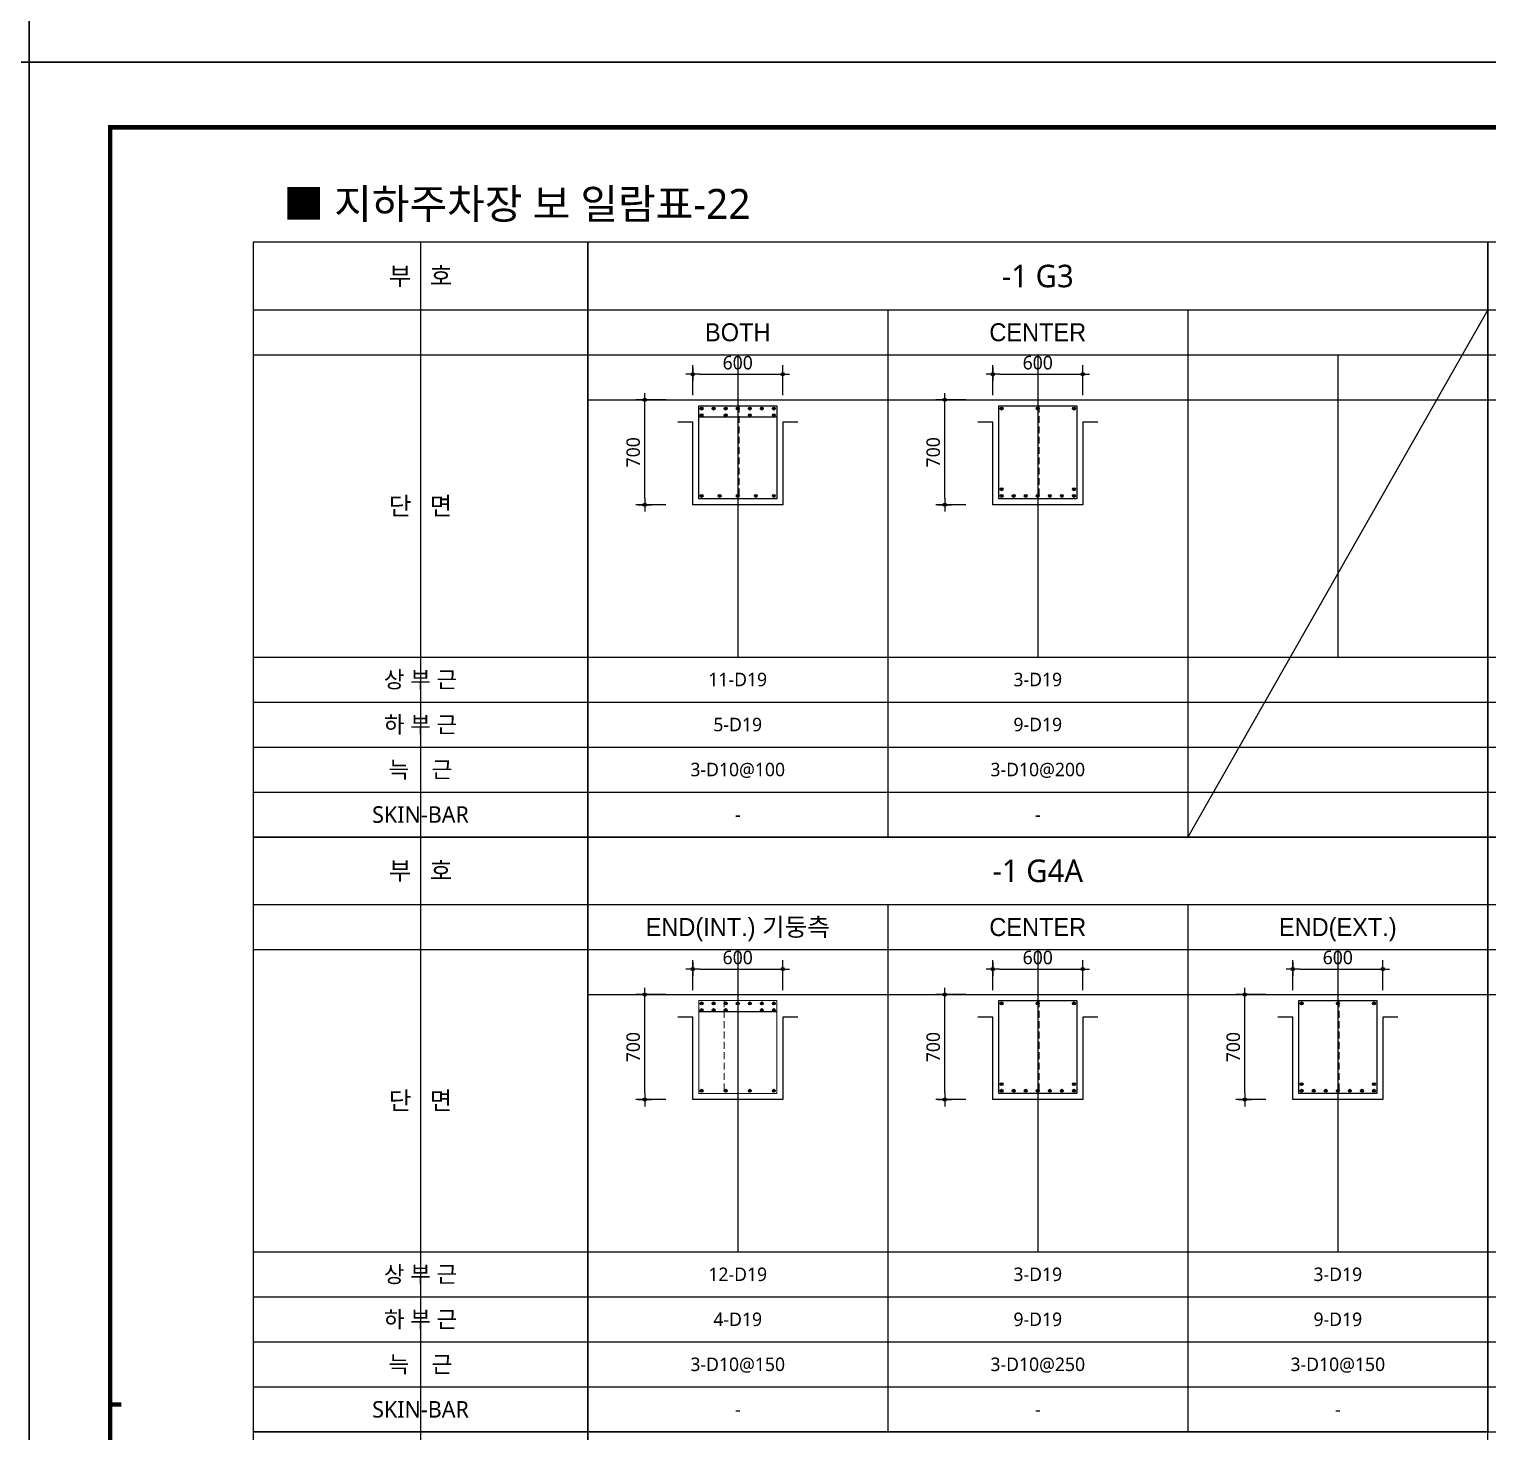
# Model space of a CAD drawing. Header units: millimetres. Extents: x 0 to 252030, y -124740 to 196020.
# Drawn here: x 75630 to 85353, y 97790 to 107140 of the extents above; entities that cross this region are included whole.
import ezdxf
from ezdxf.enums import TextEntityAlignment as Align

# ---------------------------------------------------------------- set-up
doc = ezdxf.new("R2010")
doc.units = ezdxf.units.MM
doc.header["$LTSCALE"] = 30
doc.linetypes.add('HID', pattern=[2.3, 1.5, -0.8])
doc.layers.get('DEFPOINTS').update_dxf_attribs({"color": 142})
for name, color, linetype in [('0-SEC1', 3, 'Continuous'), ('CON', 2, 'Continuous'), ('DIM', 7, 'Continuous'), ('ETC', 7, 'Continuous'), ('S-철근', 3, 'Continuous'), ('SHEET', 7, 'Continuous'), ('TEXT', 6, 'Continuous'), ('TXT', 3, 'Continuous'), ('XR-FORM_(도룡동)$0$Sheet', 7, 'Continuous')]:
    doc.layers.add(name, color=color, linetype=linetype)
doc.layers.add('Stirrup', color=1, linetype='Continuous', lineweight=0)
doc.layers.add('TieBar', color=7, linetype='HID', lineweight=0)
doc.styles.get("Standard").update_dxf_attribs({"font": 'malgun.ttf'})
doc.styles.add('돋움', font='Dotum.ttf')
doc.styles.add('맑은 고딕', font='malgun.ttf')
doc.dimstyles.new('30NDIM', dxfattribs={"dimscale": 50, "dimtxt": 3, "dimasz": 1.5, "dimexe": 2, "dimexo": 6, "dimgap": 1, "dimtad": 1, "dimdec": 0, "dimrnd": 0.25, "dimzin": 0, "dimdsep": 46, "dimtxsty": 'Standard', "dimblk": 'Z_DOT', "dimcen": 5, "dimclrd": 256, "dimclre": 256, "dimclrt": 3, "dimadec": 0, "dimazin": 0, "dimtm": 1e-09, "dimtfac": 1, "dimtdec": 0, "dimtix": 1, "dimtmove": 2, "dimatfit": 1, "dimldrblk": 'Z_DOT', "dimfxl": 1, "dimtolj": 1, "dimtzin": 0, "dimarcsym": 0})

# ---------------------------------------------------------------- blocks, each defined once
blk = doc.blocks.new('XR-FORM_(도룡동)$0$S')
at = {"layer": 'XR-FORM_(도룡동)$0$Sheet', "const_width": 100}
blk.add_lwpolyline([(1850, 57950), (82250, 57950), (82250, 1200), (1850, 1200)], close=True, dxfattribs=at)
at = {"layer": 'XR-FORM_(도룡동)$0$Sheet', "linetype": 'Continuous', "const_width": 100}
blk.add_lwpolyline([(2100, 29575), (1850, 29575)], dxfattribs=at)
blk = doc.blocks.new('XR-FORM_(도룡동)', base_point=(101.33, -56114.51))
at = {"layer": 'DEFPOINTS'}
blk.add_lwpolyline([(0, 0), (420, 0), (420, 297), (0, 297)], close=True, dxfattribs=at)
at = {"xscale": 0.005, "yscale": 0.005, "zscale": 0.005}
blk.add_blockref('XR-FORM_(도룡동)$0$S', (-0.25, 0), dxfattribs=at)
blk = doc.blocks.new('*U160')
at = {"layer": 'DEFPOINTS'}
for p, q in [((-1114.5, 5286), (-1114.5, 1321.5)), ((-2229, 4536), (0, 4536))]:
    blk.add_line(p, q, dxfattribs=at)
at = {"layer": 'SHEET'}
blk.add_line((-2229, 4836), (0, 4836), dxfattribs=at)
at = {"layer": 'SHEET', "color": 6}
for p, q in [((-2229, 2521.5), (0, 2521.5)), ((-2229, 2221.5), (0, 2221.5)), ((-2229, 1921.5), (0, 1921.5)), ((-2229, 1621.5), (0, 1621.5))]:
    blk.add_line(p, q, dxfattribs=at)
at = {"layer": 'SHEET'}
blk.add_lwpolyline([(0, 5286), (-2229, 5286), (-2229, 1321.5), (0, 1321.5)], close=True, dxfattribs=at)
at = {"layer": 'TXT', "style": '맑은 고딕'}
for s, height, p in [('부   호', 120, (-1114.5, 5061)), ('단   면', 120, (-1114.5, 3528.7)), ('상 부 근', 110, (-1114.5, 2371.5)), ('하 부 근', 110, (-1114.5, 2071.5)), ('늑    근', 110, (-1114.5, 1771.5)), ('SKIN-BAR', 110, (-1114.5, 1471.5))]:
    blk.add_text(s, height=height, dxfattribs=at).set_placement(p, align=Align.MIDDLE_CENTER)
blk = doc.blocks.new('4등분')
at = {"layer": 'DEFPOINTS'}
for p, q in [((1000, 3214.5), (1000, 1200)), ((3000, 3214.5), (3000, 1200)), ((5000, 3214.5), (5000, 1200)), ((0, 2914.5), (6000, 2914.5))]:
    blk.add_line(p, q, dxfattribs=at)
at = {"layer": 'SHEET'}
blk.add_line((0, 3514.5), (6000, 3514.5), dxfattribs=at)
at = {"layer": 'SHEET', "color": 6}
for p, q in [((2000, 3514.5), (2000, 0)), ((4000, 3514.5), (4000, 0)), ((0, 3214.5), (6000, 3214.5)), ((0, 1200), (6000, 1200)), ((0, 900), (6000, 900)), ((0, 600), (6000, 600)), ((0, 300), (6000, 300))]:
    blk.add_line(p, q, dxfattribs=at)
at = {"layer": 'SHEET'}
blk.add_lwpolyline([(6000, 3964.5), (0, 3964.5), (0, 0), (6000, 0)], close=True, dxfattribs=at)
blk = doc.blocks.new('Z_DOT')
at = {"layer": 'DIM', "color": 0}
for p, q in [((-1, 0), (1, 0)), ((0, -1), (0, 1))]:
    blk.add_line(p, q, dxfattribs=at)
for radius in [0.25, 0.125]:
    blk.add_circle((0, 0), radius, dxfattribs=at)
blk = doc.blocks.new('*D848')
at = {"layer": 'DEFPOINTS', "color": 0, "transparency": 16777216}
for p in [(80653, 104839.7), (80053, 104519.5), (80653, 104519.5)]:
    blk.add_point(p, dxfattribs=at)
at = {"layer": 'DIM', "lineweight": -2, "transparency": 16777216}
for p, q in [((80053, 104699.5), (80053, 104899.7)), ((80098, 104839.7), (80608, 104839.7)), ((80653, 104699.5), (80653, 104899.7))]:
    blk.add_line(p, q, dxfattribs=at)
at = {"layer": 'DIM', "lineweight": -2, "transparency": 16777216, "xscale": 45, "yscale": 45, "zscale": 45, "rotation": 180}
blk.add_blockref('Z_DOT', (80053, 104839.7), dxfattribs=at)
at = {"layer": 'DIM', "lineweight": -2, "transparency": 16777216, "xscale": 45, "yscale": 45, "zscale": 45}
blk.add_blockref('Z_DOT', (80653, 104839.7), dxfattribs=at)
at = {"layer": 'DIM', "color": 3, "transparency": 16777216, "insert": (80353, 104916.1), "char_height": 90, "attachment_point": 5}
blk.add_mtext('\\A1;600', dxfattribs=at)
blk = doc.blocks.new('*D849')
at = {"layer": 'DEFPOINTS', "color": 0, "transparency": 16777216}
for p in [(79732.8, 104669.5), (80053, 104669.5), (80053, 103969.5)]:
    blk.add_point(p, dxfattribs=at)
at = {"layer": 'DIM', "lineweight": -2, "transparency": 16777216}
for p, q in [((79873, 104669.5), (79672.8, 104669.5)), ((79732.8, 104014.5), (79732.8, 104624.5)), ((79873, 103969.5), (79672.8, 103969.5))]:
    blk.add_line(p, q, dxfattribs=at)
at = {"layer": 'DIM', "lineweight": -2, "transparency": 16777216, "xscale": 45, "yscale": 45, "zscale": 45}
for p, rotation in [((79732.8, 104669.5), 90), ((79732.8, 103969.5), 270)]:
    blk.add_blockref('Z_DOT', p, dxfattribs=dict(at, rotation=rotation))
at = {"layer": 'DIM', "color": 3, "transparency": 16777216, "insert": (79656.4, 104319.5), "char_height": 90, "attachment_point": 5, "rotation": 90}
blk.add_mtext('\\A1;700', dxfattribs=at)
blk = doc.blocks.new('*D793')
at = {"layer": 'DEFPOINTS', "color": 0, "transparency": 16777216}
for p in [(82653, 104839.7), (82053, 104519.5), (82653, 104519.5)]:
    blk.add_point(p, dxfattribs=at)
at = {"layer": 'DIM', "lineweight": -2, "transparency": 16777216}
for p, q in [((82053, 104699.5), (82053, 104899.7)), ((82098, 104839.7), (82608, 104839.7)), ((82653, 104699.5), (82653, 104899.7))]:
    blk.add_line(p, q, dxfattribs=at)
at = {"layer": 'DIM', "lineweight": -2, "transparency": 16777216, "xscale": 45, "yscale": 45, "zscale": 45, "rotation": 180}
blk.add_blockref('Z_DOT', (82053, 104839.7), dxfattribs=at)
at = {"layer": 'DIM', "lineweight": -2, "transparency": 16777216, "xscale": 45, "yscale": 45, "zscale": 45}
blk.add_blockref('Z_DOT', (82653, 104839.7), dxfattribs=at)
at = {"layer": 'DIM', "color": 3, "transparency": 16777216, "insert": (82353, 104916.1), "char_height": 90, "attachment_point": 5}
blk.add_mtext('\\A1;600', dxfattribs=at)
blk = doc.blocks.new('*D794')
at = {"layer": 'DEFPOINTS', "color": 0, "transparency": 16777216}
for p in [(81732.8, 104669.5), (82053, 104669.5), (82053, 103969.5)]:
    blk.add_point(p, dxfattribs=at)
at = {"layer": 'DIM', "lineweight": -2, "transparency": 16777216}
for p, q in [((81873, 104669.5), (81672.8, 104669.5)), ((81732.8, 104014.5), (81732.8, 104624.5)), ((81873, 103969.5), (81672.8, 103969.5))]:
    blk.add_line(p, q, dxfattribs=at)
at = {"layer": 'DIM', "lineweight": -2, "transparency": 16777216, "xscale": 45, "yscale": 45, "zscale": 45}
for p, rotation in [((81732.8, 104669.5), 90), ((81732.8, 103969.5), 270)]:
    blk.add_blockref('Z_DOT', p, dxfattribs=dict(at, rotation=rotation))
at = {"layer": 'DIM', "color": 3, "transparency": 16777216, "insert": (81656.4, 104319.5), "char_height": 90, "attachment_point": 5, "rotation": 90}
blk.add_mtext('\\A1;700', dxfattribs=at)
blk = doc.blocks.new('*D801')
at = {"layer": 'DEFPOINTS', "color": 0, "transparency": 16777216}
for p in [(80653, 100875.2), (80053, 100555), (80653, 100555)]:
    blk.add_point(p, dxfattribs=at)
at = {"layer": 'DIM', "lineweight": -2, "transparency": 16777216}
for p, q in [((80053, 100735), (80053, 100935.2)), ((80653, 100735), (80653, 100935.2)), ((80098, 100875.2), (80608, 100875.2))]:
    blk.add_line(p, q, dxfattribs=at)
at = {"layer": 'DIM', "lineweight": -2, "transparency": 16777216, "xscale": 45, "yscale": 45, "zscale": 45, "rotation": 180}
blk.add_blockref('Z_DOT', (80053, 100875.2), dxfattribs=at)
at = {"layer": 'DIM', "lineweight": -2, "transparency": 16777216, "xscale": 45, "yscale": 45, "zscale": 45}
blk.add_blockref('Z_DOT', (80653, 100875.2), dxfattribs=at)
at = {"layer": 'DIM', "color": 3, "transparency": 16777216, "insert": (80353, 100951.6), "char_height": 90, "attachment_point": 5}
blk.add_mtext('\\A1;600', dxfattribs=at)
blk = doc.blocks.new('*D802')
at = {"layer": 'DEFPOINTS', "color": 0, "transparency": 16777216}
for p in [(79732.8, 100705), (80053, 100705), (80053, 100005)]:
    blk.add_point(p, dxfattribs=at)
at = {"layer": 'DIM', "lineweight": -2, "transparency": 16777216}
for p, q in [((79873, 100705), (79672.8, 100705)), ((79732.8, 100050), (79732.8, 100660)), ((79873, 100005), (79672.8, 100005))]:
    blk.add_line(p, q, dxfattribs=at)
at = {"layer": 'DIM', "lineweight": -2, "transparency": 16777216, "xscale": 45, "yscale": 45, "zscale": 45}
for p, rotation in [((79732.8, 100705), 90), ((79732.8, 100005), 270)]:
    blk.add_blockref('Z_DOT', p, dxfattribs=dict(at, rotation=rotation))
at = {"layer": 'DIM', "color": 3, "transparency": 16777216, "insert": (79656.4, 100355), "char_height": 90, "attachment_point": 5, "rotation": 90}
blk.add_mtext('\\A1;700', dxfattribs=at)
blk = doc.blocks.new('*D803')
at = {"layer": 'DEFPOINTS', "color": 0, "transparency": 16777216}
for p in [(82653, 100875.2), (82053, 100555), (82653, 100555)]:
    blk.add_point(p, dxfattribs=at)
at = {"layer": 'DIM', "lineweight": -2, "transparency": 16777216}
for p, q in [((82053, 100735), (82053, 100935.2)), ((82653, 100735), (82653, 100935.2)), ((82098, 100875.2), (82608, 100875.2))]:
    blk.add_line(p, q, dxfattribs=at)
at = {"layer": 'DIM', "lineweight": -2, "transparency": 16777216, "xscale": 45, "yscale": 45, "zscale": 45, "rotation": 180}
blk.add_blockref('Z_DOT', (82053, 100875.2), dxfattribs=at)
at = {"layer": 'DIM', "lineweight": -2, "transparency": 16777216, "xscale": 45, "yscale": 45, "zscale": 45}
blk.add_blockref('Z_DOT', (82653, 100875.2), dxfattribs=at)
at = {"layer": 'DIM', "color": 3, "transparency": 16777216, "insert": (82353, 100951.6), "char_height": 90, "attachment_point": 5}
blk.add_mtext('\\A1;600', dxfattribs=at)
blk = doc.blocks.new('*D804')
at = {"layer": 'DEFPOINTS', "color": 0, "transparency": 16777216}
for p in [(81732.8, 100705), (82053, 100705), (82053, 100005)]:
    blk.add_point(p, dxfattribs=at)
at = {"layer": 'DIM', "lineweight": -2, "transparency": 16777216}
for p, q in [((81873, 100705), (81672.8, 100705)), ((81732.8, 100050), (81732.8, 100660)), ((81873, 100005), (81672.8, 100005))]:
    blk.add_line(p, q, dxfattribs=at)
at = {"layer": 'DIM', "lineweight": -2, "transparency": 16777216, "xscale": 45, "yscale": 45, "zscale": 45}
for p, rotation in [((81732.8, 100705), 90), ((81732.8, 100005), 270)]:
    blk.add_blockref('Z_DOT', p, dxfattribs=dict(at, rotation=rotation))
at = {"layer": 'DIM', "color": 3, "transparency": 16777216, "insert": (81656.4, 100355), "char_height": 90, "attachment_point": 5, "rotation": 90}
blk.add_mtext('\\A1;700', dxfattribs=at)
blk = doc.blocks.new('*D805')
at = {"layer": 'DEFPOINTS', "color": 0, "transparency": 16777216}
for p in [(84653, 100875.2), (84053, 100555), (84653, 100555)]:
    blk.add_point(p, dxfattribs=at)
at = {"layer": 'DIM', "lineweight": -2, "transparency": 16777216}
for p, q in [((84053, 100735), (84053, 100935.2)), ((84653, 100735), (84653, 100935.2)), ((84098, 100875.2), (84608, 100875.2))]:
    blk.add_line(p, q, dxfattribs=at)
at = {"layer": 'DIM', "lineweight": -2, "transparency": 16777216, "xscale": 45, "yscale": 45, "zscale": 45, "rotation": 180}
blk.add_blockref('Z_DOT', (84053, 100875.2), dxfattribs=at)
at = {"layer": 'DIM', "lineweight": -2, "transparency": 16777216, "xscale": 45, "yscale": 45, "zscale": 45}
blk.add_blockref('Z_DOT', (84653, 100875.2), dxfattribs=at)
at = {"layer": 'DIM', "color": 3, "transparency": 16777216, "insert": (84353, 100951.6), "char_height": 90, "attachment_point": 5}
blk.add_mtext('\\A1;600', dxfattribs=at)
blk = doc.blocks.new('*D806')
at = {"layer": 'DEFPOINTS', "color": 0, "transparency": 16777216}
for p in [(83732.8, 100705), (84053, 100705), (84053, 100005)]:
    blk.add_point(p, dxfattribs=at)
at = {"layer": 'DIM', "lineweight": -2, "transparency": 16777216}
for p, q in [((83873, 100705), (83672.8, 100705)), ((83732.8, 100050), (83732.8, 100660)), ((83873, 100005), (83672.8, 100005))]:
    blk.add_line(p, q, dxfattribs=at)
at = {"layer": 'DIM', "lineweight": -2, "transparency": 16777216, "xscale": 45, "yscale": 45, "zscale": 45}
for p, rotation in [((83732.8, 100705), 90), ((83732.8, 100005), 270)]:
    blk.add_blockref('Z_DOT', p, dxfattribs=dict(at, rotation=rotation))
at = {"layer": 'DIM', "color": 3, "transparency": 16777216, "insert": (83656.4, 100355), "char_height": 90, "attachment_point": 5, "rotation": 90}
blk.add_mtext('\\A1;700', dxfattribs=at)

msp = doc.modelspace()

# ---------------------------------------------------------------- hatches: boundary and pattern name
at = {"layer": 'S-철근'}
h = msp.add_hatch(color=256, dxfattribs=at)
edge = h.paths.add_edge_path()
edge.add_arc((80112.08013, 104610.41992), 9.55, 0, 180)
edge.add_arc((80112.08013, 104610.41992), 9.55, 180, 360)
h = msp.add_hatch(color=256, dxfattribs=at)
edge = h.paths.add_edge_path()
edge.add_arc((80192.3868, 104610.41992), 9.55, 0, 180)
edge.add_arc((80192.3868, 104610.41992), 9.55, 180, 360)
h = msp.add_hatch(color=256, dxfattribs=at)
edge = h.paths.add_edge_path()
edge.add_arc((80272.69347, 104610.41992), 9.55, 0, 180)
edge.add_arc((80272.69347, 104610.41992), 9.55, 180, 360)
h = msp.add_hatch(color=256, dxfattribs=at)
edge = h.paths.add_edge_path()
edge.add_arc((80353.00013, 104610.41992), 9.55, 0, 180)
edge.add_arc((80353.00013, 104610.41992), 9.55, 180, 360)
h = msp.add_hatch(color=256, dxfattribs=at)
edge = h.paths.add_edge_path()
edge.add_arc((80433.3068, 104610.41992), 9.55, 0, 180)
edge.add_arc((80433.3068, 104610.41992), 9.55, 180, 360)
h = msp.add_hatch(color=256, dxfattribs=at)
edge = h.paths.add_edge_path()
edge.add_arc((80513.61347, 104610.41992), 9.55, 0, 180)
edge.add_arc((80513.61347, 104610.41992), 9.55, 180, 360)
h = msp.add_hatch(color=256, dxfattribs=at)
edge = h.paths.add_edge_path()
edge.add_arc((80593.92013, 104610.41992), 9.55, 0, 180)
edge.add_arc((80593.92013, 104610.41992), 9.55, 180, 360)
h = msp.add_hatch(color=256, dxfattribs=at)
edge = h.paths.add_edge_path()
edge.add_arc((82112.08013, 104610.41992), 9.55, 0, 180)
edge.add_arc((82112.08013, 104610.41992), 9.55, 180, 360)
h = msp.add_hatch(color=256, dxfattribs=at)
edge = h.paths.add_edge_path()
edge.add_arc((82353.00013, 104610.41992), 9.55, 0, 180)
edge.add_arc((82353.00013, 104610.41992), 9.55, 180, 360)
h = msp.add_hatch(color=256, dxfattribs=at)
edge = h.paths.add_edge_path()
edge.add_arc((82593.92013, 104610.41992), 9.55, 0, 180)
edge.add_arc((82593.92013, 104610.41992), 9.55, 180, 360)
h = msp.add_hatch(color=256, dxfattribs=at)
edge = h.paths.add_edge_path()
edge.add_arc((80112.08013, 104566.31992), 9.55, 0, 180)
edge.add_arc((80112.08013, 104566.31992), 9.55, 180, 360)
h = msp.add_hatch(color=256, dxfattribs=at)
edge = h.paths.add_edge_path()
edge.add_arc((80272.69347, 104566.31992), 9.55, 0, 180)
edge.add_arc((80272.69347, 104566.31992), 9.55, 180, 360)
h = msp.add_hatch(color=256, dxfattribs=at)
edge = h.paths.add_edge_path()
edge.add_arc((80433.3068, 104566.31992), 9.55, 0, 180)
edge.add_arc((80433.3068, 104566.31992), 9.55, 180, 360)
h = msp.add_hatch(color=256, dxfattribs=at)
edge = h.paths.add_edge_path()
edge.add_arc((80593.92013, 104566.31992), 9.55, 0, 180)
edge.add_arc((80593.92013, 104566.31992), 9.55, 180, 360)
h = msp.add_hatch(color=256, dxfattribs=at)
edge = h.paths.add_edge_path()
edge.add_arc((80112.08013, 104028.57992), 9.55, 0, 180)
edge.add_arc((80112.08013, 104028.57992), 9.55, 180, 360)
h = msp.add_hatch(color=256, dxfattribs=at)
edge = h.paths.add_edge_path()
edge.add_arc((80232.54013, 104028.57992), 9.55, 0, 180)
edge.add_arc((80232.54013, 104028.57992), 9.55, 180, 360)
h = msp.add_hatch(color=256, dxfattribs=at)
edge = h.paths.add_edge_path()
edge.add_arc((80353.00013, 104028.57992), 9.55, 0, 180)
edge.add_arc((80353.00013, 104028.57992), 9.55, 180, 360)
h = msp.add_hatch(color=256, dxfattribs=at)
edge = h.paths.add_edge_path()
edge.add_arc((80473.46013, 104028.57992), 9.55, 0, 180)
edge.add_arc((80473.46013, 104028.57992), 9.55, 180, 360)
h = msp.add_hatch(color=256, dxfattribs=at)
edge = h.paths.add_edge_path()
edge.add_arc((80593.92013, 104028.57992), 9.55, 0, 180)
edge.add_arc((80593.92013, 104028.57992), 9.55, 180, 360)
h = msp.add_hatch(color=256, dxfattribs=at)
edge = h.paths.add_edge_path()
edge.add_arc((82112.08013, 104072.67992), 9.55, 0, 180)
edge.add_arc((82112.08013, 104072.67992), 9.55, 180, 360)
h = msp.add_hatch(color=256, dxfattribs=at)
edge = h.paths.add_edge_path()
edge.add_arc((82112.08013, 104028.57992), 9.55, 0, 180)
edge.add_arc((82112.08013, 104028.57992), 9.55, 180, 360)
h = msp.add_hatch(color=256, dxfattribs=at)
edge = h.paths.add_edge_path()
edge.add_arc((82192.3868, 104028.57992), 9.55, 0, 180)
edge.add_arc((82192.3868, 104028.57992), 9.55, 180, 360)
h = msp.add_hatch(color=256, dxfattribs=at)
edge = h.paths.add_edge_path()
edge.add_arc((82272.69347, 104028.57992), 9.55, 0, 180)
edge.add_arc((82272.69347, 104028.57992), 9.55, 180, 360)
h = msp.add_hatch(color=256, dxfattribs=at)
edge = h.paths.add_edge_path()
edge.add_arc((82353.00013, 104028.57992), 9.55, 0, 180)
edge.add_arc((82353.00013, 104028.57992), 9.55, 180, 360)
h = msp.add_hatch(color=256, dxfattribs=at)
edge = h.paths.add_edge_path()
edge.add_arc((82433.3068, 104028.57992), 9.55, 0, 180)
edge.add_arc((82433.3068, 104028.57992), 9.55, 180, 360)
h = msp.add_hatch(color=256, dxfattribs=at)
edge = h.paths.add_edge_path()
edge.add_arc((82513.61347, 104028.57992), 9.55, 0, 180)
edge.add_arc((82513.61347, 104028.57992), 9.55, 180, 360)
h = msp.add_hatch(color=256, dxfattribs=at)
edge = h.paths.add_edge_path()
edge.add_arc((82593.92013, 104072.67992), 9.55, 0, 180)
edge.add_arc((82593.92013, 104072.67992), 9.55, 180, 360)
h = msp.add_hatch(color=256, dxfattribs=at)
edge = h.paths.add_edge_path()
edge.add_arc((82593.92013, 104028.57992), 9.55, 0, 180)
edge.add_arc((82593.92013, 104028.57992), 9.55, 180, 360)
h = msp.add_hatch(color=256, dxfattribs=at)
edge = h.paths.add_edge_path()
edge.add_arc((80112.08013, 100645.91992), 9.55, 0, 180)
edge.add_arc((80112.08013, 100645.91992), 9.55, 180, 360)
h = msp.add_hatch(color=256, dxfattribs=at)
edge = h.paths.add_edge_path()
edge.add_arc((80192.3868, 100645.91992), 9.55, 0, 180)
edge.add_arc((80192.3868, 100645.91992), 9.55, 180, 360)
h = msp.add_hatch(color=256, dxfattribs=at)
edge = h.paths.add_edge_path()
edge.add_arc((80272.69347, 100645.91992), 9.55, 0, 180)
edge.add_arc((80272.69347, 100645.91992), 9.55, 180, 360)
h = msp.add_hatch(color=256, dxfattribs=at)
edge = h.paths.add_edge_path()
edge.add_arc((80353.00013, 100645.91992), 9.55, 0, 180)
edge.add_arc((80353.00013, 100645.91992), 9.55, 180, 360)
h = msp.add_hatch(color=256, dxfattribs=at)
edge = h.paths.add_edge_path()
edge.add_arc((80433.3068, 100645.91992), 9.55, 0, 180)
edge.add_arc((80433.3068, 100645.91992), 9.55, 180, 360)
h = msp.add_hatch(color=256, dxfattribs=at)
edge = h.paths.add_edge_path()
edge.add_arc((80513.61347, 100645.91992), 9.55, 0, 180)
edge.add_arc((80513.61347, 100645.91992), 9.55, 180, 360)
h = msp.add_hatch(color=256, dxfattribs=at)
edge = h.paths.add_edge_path()
edge.add_arc((80593.92013, 100645.91992), 9.55, 0, 180)
edge.add_arc((80593.92013, 100645.91992), 9.55, 180, 360)
h = msp.add_hatch(color=256, dxfattribs=at)
edge = h.paths.add_edge_path()
edge.add_arc((82112.08013, 100645.91992), 9.55, 0, 180)
edge.add_arc((82112.08013, 100645.91992), 9.55, 180, 360)
h = msp.add_hatch(color=256, dxfattribs=at)
edge = h.paths.add_edge_path()
edge.add_arc((82353.00013, 100645.91992), 9.55, 0, 180)
edge.add_arc((82353.00013, 100645.91992), 9.55, 180, 360)
h = msp.add_hatch(color=256, dxfattribs=at)
edge = h.paths.add_edge_path()
edge.add_arc((82593.92013, 100645.91992), 9.55, 0, 180)
edge.add_arc((82593.92013, 100645.91992), 9.55, 180, 360)
h = msp.add_hatch(color=256, dxfattribs=at)
edge = h.paths.add_edge_path()
edge.add_arc((84112.08013, 100645.91992), 9.55, 0, 180)
edge.add_arc((84112.08013, 100645.91992), 9.55, 180, 360)
h = msp.add_hatch(color=256, dxfattribs=at)
edge = h.paths.add_edge_path()
edge.add_arc((84353.00013, 100645.91992), 9.55, 0, 180)
edge.add_arc((84353.00013, 100645.91992), 9.55, 180, 360)
h = msp.add_hatch(color=256, dxfattribs=at)
edge = h.paths.add_edge_path()
edge.add_arc((84593.92013, 100645.91992), 9.55, 0, 180)
edge.add_arc((84593.92013, 100645.91992), 9.55, 180, 360)
h = msp.add_hatch(color=256, dxfattribs=at)
edge = h.paths.add_edge_path()
edge.add_arc((80112.08013, 100601.81992), 9.55, 0, 180)
edge.add_arc((80112.08013, 100601.81992), 9.55, 180, 360)
h = msp.add_hatch(color=256, dxfattribs=at)
edge = h.paths.add_edge_path()
edge.add_arc((80192.3868, 100601.81992), 9.55, 0, 180)
edge.add_arc((80192.3868, 100601.81992), 9.55, 180, 360)
h = msp.add_hatch(color=256, dxfattribs=at)
edge = h.paths.add_edge_path()
edge.add_arc((80272.69347, 100601.81992), 9.55, 0, 180)
edge.add_arc((80272.69347, 100601.81992), 9.55, 180, 360)
h = msp.add_hatch(color=256, dxfattribs=at)
edge = h.paths.add_edge_path()
edge.add_arc((80513.61347, 100601.81992), 9.55, 0, 180)
edge.add_arc((80513.61347, 100601.81992), 9.55, 180, 360)
h = msp.add_hatch(color=256, dxfattribs=at)
edge = h.paths.add_edge_path()
edge.add_arc((80593.92013, 100601.81992), 9.55, 0, 180)
edge.add_arc((80593.92013, 100601.81992), 9.55, 180, 360)
h = msp.add_hatch(color=256, dxfattribs=at)
edge = h.paths.add_edge_path()
edge.add_arc((80112.08013, 100064.07992), 9.55, 0, 180)
edge.add_arc((80112.08013, 100064.07992), 9.55, 180, 360)
h = msp.add_hatch(color=256, dxfattribs=at)
edge = h.paths.add_edge_path()
edge.add_arc((80272.69347, 100064.07992), 9.55, 0, 180)
edge.add_arc((80272.69347, 100064.07992), 9.55, 180, 360)
h = msp.add_hatch(color=256, dxfattribs=at)
edge = h.paths.add_edge_path()
edge.add_arc((80433.3068, 100064.07992), 9.55, 0, 180)
edge.add_arc((80433.3068, 100064.07992), 9.55, 180, 360)
h = msp.add_hatch(color=256, dxfattribs=at)
edge = h.paths.add_edge_path()
edge.add_arc((80593.92013, 100064.07992), 9.55, 0, 180)
edge.add_arc((80593.92013, 100064.07992), 9.55, 180, 360)
h = msp.add_hatch(color=256, dxfattribs=at)
edge = h.paths.add_edge_path()
edge.add_arc((82112.08013, 100108.17992), 9.55, 0, 180)
edge.add_arc((82112.08013, 100108.17992), 9.55, 180, 360)
h = msp.add_hatch(color=256, dxfattribs=at)
edge = h.paths.add_edge_path()
edge.add_arc((82112.08013, 100064.07992), 9.55, 0, 180)
edge.add_arc((82112.08013, 100064.07992), 9.55, 180, 360)
h = msp.add_hatch(color=256, dxfattribs=at)
edge = h.paths.add_edge_path()
edge.add_arc((82192.3868, 100064.07992), 9.55, 0, 180)
edge.add_arc((82192.3868, 100064.07992), 9.55, 180, 360)
h = msp.add_hatch(color=256, dxfattribs=at)
edge = h.paths.add_edge_path()
edge.add_arc((82272.69347, 100064.07992), 9.55, 0, 180)
edge.add_arc((82272.69347, 100064.07992), 9.55, 180, 360)
h = msp.add_hatch(color=256, dxfattribs=at)
edge = h.paths.add_edge_path()
edge.add_arc((82353.00013, 100064.07992), 9.55, 0, 180)
edge.add_arc((82353.00013, 100064.07992), 9.55, 180, 360)
h = msp.add_hatch(color=256, dxfattribs=at)
edge = h.paths.add_edge_path()
edge.add_arc((82433.3068, 100064.07992), 9.55, 0, 180)
edge.add_arc((82433.3068, 100064.07992), 9.55, 180, 360)
h = msp.add_hatch(color=256, dxfattribs=at)
edge = h.paths.add_edge_path()
edge.add_arc((82513.61347, 100064.07992), 9.55, 0, 180)
edge.add_arc((82513.61347, 100064.07992), 9.55, 180, 360)
h = msp.add_hatch(color=256, dxfattribs=at)
edge = h.paths.add_edge_path()
edge.add_arc((82593.92013, 100108.17992), 9.55, 0, 180)
edge.add_arc((82593.92013, 100108.17992), 9.55, 180, 360)
h = msp.add_hatch(color=256, dxfattribs=at)
edge = h.paths.add_edge_path()
edge.add_arc((82593.92013, 100064.07992), 9.55, 0, 180)
edge.add_arc((82593.92013, 100064.07992), 9.55, 180, 360)
h = msp.add_hatch(color=256, dxfattribs=at)
edge = h.paths.add_edge_path()
edge.add_arc((84112.08013, 100108.17992), 9.55, 0, 180)
edge.add_arc((84112.08013, 100108.17992), 9.55, 180, 360)
h = msp.add_hatch(color=256, dxfattribs=at)
edge = h.paths.add_edge_path()
edge.add_arc((84112.08013, 100064.07992), 9.55, 0, 180)
edge.add_arc((84112.08013, 100064.07992), 9.55, 180, 360)
h = msp.add_hatch(color=256, dxfattribs=at)
edge = h.paths.add_edge_path()
edge.add_arc((84192.3868, 100064.07992), 9.55, 0, 180)
edge.add_arc((84192.3868, 100064.07992), 9.55, 180, 360)
h = msp.add_hatch(color=256, dxfattribs=at)
edge = h.paths.add_edge_path()
edge.add_arc((84272.69347, 100064.07992), 9.55, 0, 180)
edge.add_arc((84272.69347, 100064.07992), 9.55, 180, 360)
h = msp.add_hatch(color=256, dxfattribs=at)
edge = h.paths.add_edge_path()
edge.add_arc((84353.00013, 100064.07992), 9.55, 0, 180)
edge.add_arc((84353.00013, 100064.07992), 9.55, 180, 360)
h = msp.add_hatch(color=256, dxfattribs=at)
edge = h.paths.add_edge_path()
edge.add_arc((84433.3068, 100064.07992), 9.55, 0, 180)
edge.add_arc((84433.3068, 100064.07992), 9.55, 180, 360)
h = msp.add_hatch(color=256, dxfattribs=at)
edge = h.paths.add_edge_path()
edge.add_arc((84513.61347, 100064.07992), 9.55, 0, 180)
edge.add_arc((84513.61347, 100064.07992), 9.55, 180, 360)
h = msp.add_hatch(color=256, dxfattribs=at)
edge = h.paths.add_edge_path()
edge.add_arc((84593.92013, 100108.17992), 9.55, 0, 180)
edge.add_arc((84593.92013, 100108.17992), 9.55, 180, 360)
h = msp.add_hatch(color=256, dxfattribs=at)
edge = h.paths.add_edge_path()
edge.add_arc((84593.92013, 100064.07992), 9.55, 0, 180)
edge.add_arc((84593.92013, 100064.07992), 9.55, 180, 360)

# ---------------------------------------------------------------- linework, layer by layer
at = {"layer": 'CON', "color": 8}
for p, q in [((79953.00013, 104669.49992), (80753.00013, 104669.49992)), ((81953.00013, 104669.49992), (82753.00013, 104669.49992)), ((79953.00013, 100704.99992), (80753.00013, 100704.99992)), ((81953.00013, 100704.99992), (82753.00013, 100704.99992)), ((83953.00013, 100704.99992), (84753.00013, 100704.99992))]:
    msp.add_line(p, q, dxfattribs=at)
for points in [[(80753.00013, 104519.49992), (80653.00013, 104519.49992), (80653.00013, 103969.49992), (80053.00013, 103969.49992), (80053.00013, 104519.49992), (79953.00013, 104519.49992)], [(82753.00013, 104519.49992), (82653.00013, 104519.49992), (82653.00013, 103969.49992), (82053.00013, 103969.49992), (82053.00013, 104519.49992), (81953.00013, 104519.49992)], [(80753.00013, 100554.99992), (80653.00013, 100554.99992), (80653.00013, 100004.99992), (80053.00013, 100004.99992), (80053.00013, 100554.99992), (79953.00013, 100554.99992)], [(82753.00013, 100554.99992), (82653.00013, 100554.99992), (82653.00013, 100004.99992), (82053.00013, 100004.99992), (82053.00013, 100554.99992), (81953.00013, 100554.99992)], [(84753.00013, 100554.99992), (84653.00013, 100554.99992), (84653.00013, 100004.99992), (84053.00013, 100004.99992), (84053.00013, 100554.99992), (83953.00013, 100554.99992)]]:
    msp.add_lwpolyline(points, dxfattribs=at)
at = {"layer": 'ETC', "color": 8}
for p, q in [((80093.00013, 104556.76992), (80613.00013, 104556.76992)), ((80093.00013, 100592.26992), (80613.00013, 100592.26992))]:
    msp.add_line(p, q, dxfattribs=at)
at = {"layer": 'S-철근'}
for points in [[(80093.00013, 104009.49992), (80093.00013, 104629.49992), (80613.00013, 104629.49992), (80613.00013, 104009.49992), (80093.00013, 104009.49992)], [(82093.00013, 104009.49992), (82093.00013, 104629.49992), (82613.00013, 104629.49992), (82613.00013, 104009.49992), (82093.00013, 104009.49992)], [(82093.00013, 100044.99992), (82093.00013, 100664.99992), (82613.00013, 100664.99992), (82613.00013, 100044.99992), (82093.00013, 100044.99992)], [(84093.00013, 100044.99992), (84093.00013, 100664.99992), (84613.00013, 100664.99992), (84613.00013, 100044.99992), (84093.00013, 100044.99992)]]:
    msp.add_lwpolyline(points, dxfattribs=at)
for centre in [(80112.08013, 104610.41992), (80192.3868, 104610.41992), (80272.69347, 104610.41992), (80353.00013, 104610.41992), (80433.3068, 104610.41992), (80513.61347, 104610.41992), (80593.92013, 104610.41992), (82112.08013, 104610.41992), (82353.00013, 104610.41992), (82593.92013, 104610.41992), (80112.08013, 104566.31992), (80272.69347, 104566.31992), (80433.3068, 104566.31992), (80593.92013, 104566.31992), (80112.08013, 104028.57992), (80232.54013, 104028.57992), (80353.00013, 104028.57992), (80473.46013, 104028.57992), (80593.92013, 104028.57992), (82112.08013, 104072.67992), (82112.08013, 104028.57992), (82192.3868, 104028.57992), (82272.69347, 104028.57992), (82353.00013, 104028.57992), (82433.3068, 104028.57992), (82513.61347, 104028.57992), (82593.92013, 104072.67992), (82593.92013, 104028.57992), (80112.08013, 100645.91992), (80192.3868, 100645.91992), (80272.69347, 100645.91992), (80353.00013, 100645.91992), (80433.3068, 100645.91992), (80513.61347, 100645.91992), (80593.92013, 100645.91992), (82112.08013, 100645.91992), (82353.00013, 100645.91992), (82593.92013, 100645.91992), (84112.08013, 100645.91992), (84353.00013, 100645.91992), (84593.92013, 100645.91992), (80112.08013, 100601.81992), (80192.3868, 100601.81992), (80272.69347, 100601.81992), (80513.61347, 100601.81992), (80593.92013, 100601.81992), (80112.08013, 100064.07992), (80272.69347, 100064.07992), (80433.3068, 100064.07992), (80593.92013, 100064.07992), (82112.08013, 100108.17992), (82112.08013, 100064.07992), (82192.3868, 100064.07992), (82272.69347, 100064.07992), (82353.00013, 100064.07992), (82433.3068, 100064.07992), (82513.61347, 100064.07992), (82593.92013, 100108.17992), (82593.92013, 100064.07992), (84112.08013, 100108.17992), (84112.08013, 100064.07992), (84192.3868, 100064.07992), (84272.69347, 100064.07992), (84353.00013, 100064.07992), (84433.3068, 100064.07992), (84513.61347, 100064.07992), (84593.92013, 100108.17992), (84593.92013, 100064.07992)]:
    msp.add_circle(centre, 9.55, dxfattribs=at)
at = {"layer": 'SHEET'}
msp.add_line((85353.00013, 105269.49992), (83353.00013, 101754.99992), dxfattribs=at)
at = {"layer": 'Stirrup', "color": 3}
msp.add_lwpolyline([(80093.00013, 100044.99992), (80093.00013, 100664.99992), (80613.00013, 100664.99992), (80613.00013, 100044.99992), (80093.00013, 100044.99992)], dxfattribs=at)
at = {"layer": 'TieBar'}
for p, q in [((80362.55013, 104629.49992), (80362.55013, 104009.49992)), ((82362.55013, 104629.49992), (82362.55013, 104009.49992)), ((80263.14347, 100664.99992), (80263.14347, 100044.99992)), ((82362.55013, 100664.99992), (82362.55013, 100044.99992)), ((84362.55013, 100664.99992), (84362.55013, 100044.99992))]:
    msp.add_line(p, q, dxfattribs=at)

# ---------------------------------------------------------------- block references
for name, p in [('*U160', (79353.00013, 100433.49992)), ('4등분', (79353.00013, 101754.99992)), ('4등분', (85353.00013, 101754.99992)), ('*U160', (79353.00013, 96468.99992)), ('4등분', (79353.00013, 97790.49992)), ('4등분', (85353.00013, 97790.49992)), ('*U160', (79353.00013, 92504.49992)), ('4등분', (79353.00013, 93825.99992))]:
    msp.add_blockref(name, p)
at = {"layer": '0-SEC1', "xscale": 60, "yscale": 60, "zscale": 60}
for p in [(56510.02429, -3259950.57868), (81710.02429, -3259950.57868), (56510.02429, -3277770.57868), (81710.02429, -3277770.57868)]:
    msp.add_blockref('XR-FORM_(도룡동)', p, dxfattribs=at)

# ---------------------------------------------------------------- texts
at = {"layer": 'TEXT', "style": '맑은 고딕'}
msp.add_text('■ 지하주차장 보 일람표-22', height=200, dxfattribs=at).set_placement((77322.82534, 105974.96949), align=Align.MIDDLE_LEFT)
at = {"layer": 'TXT', "color": 2, "style": '맑은 고딕'}
for s, p in [('-1 G3', (82353.00013, 105494.49992)), ('-1 G4A', (82353.00013, 101529.99992))]:
    msp.add_text(s, height=150, dxfattribs=at).set_placement(p, align=Align.MIDDLE_CENTER)
at = {"layer": 'TXT'}
for s, height, style, p in [('BOTH', 120, '돋움', (80353.00013, 105119.49992)), ('CENTER', 120, '돋움', (82353.00013, 105119.49992)), ('11-D19', 90, '맑은 고딕', (80353.00013, 102804.99992)), ('3-D19', 90, '맑은 고딕', (82353.00013, 102804.99992)), ('5-D19', 90, '맑은 고딕', (80353.00013, 102504.99992)), ('9-D19', 90, '맑은 고딕', (82353.00013, 102504.99992)), ('3-D10@100', 90, '맑은 고딕', (80353.00013, 102204.99992)), ('3-D10@200', 90, '맑은 고딕', (82353.00013, 102204.99992)), ('-', 90, '맑은 고딕', (80353.00013, 101904.99992)), ('-', 90, '맑은 고딕', (82353.00013, 101904.99992)), ('END(INT.) 기둥측', 120, '돋움', (80353.00013, 101154.99992)), ('CENTER', 120, '돋움', (82353.00013, 101154.99992)), ('END(EXT.)', 120, '돋움', (84353.00013, 101154.99992)), ('12-D19', 90, '맑은 고딕', (80353.00013, 98840.49992)), ('3-D19', 90, '맑은 고딕', (82353.00013, 98840.49992)), ('3-D19', 90, '맑은 고딕', (84353.00013, 98840.49992)), ('4-D19', 90, '맑은 고딕', (80353.00013, 98540.49992)), ('9-D19', 90, '맑은 고딕', (82353.00013, 98540.49992)), ('9-D19', 90, '맑은 고딕', (84353.00013, 98540.49992)), ('3-D10@150', 90, '맑은 고딕', (80353.00013, 98240.49992)), ('3-D10@250', 90, '맑은 고딕', (82353.00013, 98240.49992)), ('3-D10@150', 90, '맑은 고딕', (84353.00013, 98240.49992)), ('-', 90, '맑은 고딕', (80353.00013, 97940.49992)), ('-', 90, '맑은 고딕', (82353.00013, 97940.49992)), ('-', 90, '맑은 고딕', (84353.00013, 97940.49992))]:
    msp.add_text(s, height=height, dxfattribs=dict(at, style=style)).set_placement(p, align=Align.MIDDLE_CENTER)

# ---------------------------------------------------------------- dimensions: what is measured, and where the dimension line sits
at = {"layer": 'DIM'}
for base, p1, p2, picture, middle in [((80653.00013, 104839.65148), (80053.00013, 104519.49992), (80653.00013, 104519.49992), '*D848', (80353.00013, 104916.14945)), ((82653.00013, 104839.65148), (82053.00013, 104519.49992), (82653.00013, 104519.49992), '*D793', (82353.00013, 104916.14945)), ((80653.00013, 100875.15148), (80053.00013, 100554.99992), (80653.00013, 100554.99992), '*D801', (80353.00013, 100951.64945)), ((82653.00013, 100875.15148), (82053.00013, 100554.99992), (82653.00013, 100554.99992), '*D803', (82353.00013, 100951.64945)), ((84653.00013, 100875.15148), (84053.00013, 100554.99992), (84653.00013, 100554.99992), '*D805', (84353.00013, 100951.64945))]:
    dim = msp.add_linear_dim(base=base, p1=p1, p2=p2, dimstyle='30NDIM', override={"dimscale": 30, "dimtxsty": 'Standard'}, dxfattribs=at)
    dim.commit()
    dim.dimension.update_dxf_attribs({"geometry": picture, "text_midpoint": middle})
for base, p1, p2, picture, middle in [((79732.84857, 104669.49992), (80053.00013, 103969.49992), (80053.00013, 104669.49992), '*D849', (79656.3506, 104319.49992)), ((81732.84857, 104669.49992), (82053.00013, 103969.49992), (82053.00013, 104669.49992), '*D794', (81656.3506, 104319.49992)), ((79732.84857, 100704.99992), (80053.00013, 100004.99992), (80053.00013, 100704.99992), '*D802', (79656.3506, 100354.99992)), ((81732.84857, 100704.99992), (82053.00013, 100004.99992), (82053.00013, 100704.99992), '*D804', (81656.3506, 100354.99992)), ((83732.84857, 100704.99992), (84053.00013, 100004.99992), (84053.00013, 100704.99992), '*D806', (83656.3506, 100354.99992))]:
    dim = msp.add_linear_dim(base=base, p1=p1, p2=p2, angle=90, dimstyle='30NDIM', override={"dimscale": 30, "dimtxsty": 'Standard'}, dxfattribs=at)
    dim.commit()
    dim.dimension.update_dxf_attribs({"geometry": picture, "text_midpoint": middle})

doc.saveas('drawing.dxf')
